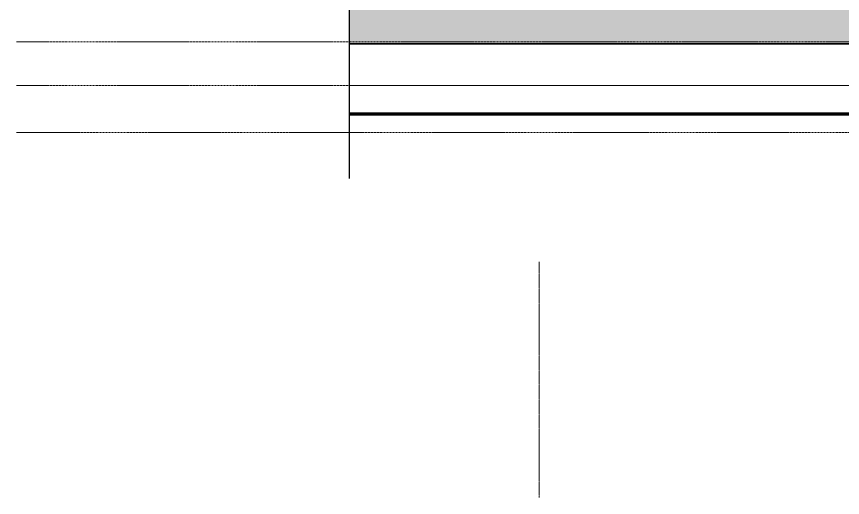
# Model space of a CAD drawing. Header units: centimetres. Extents: x -11896 to 2794, y -437 to 1921.
# Drawn here: x -4028 to -3151, y -437 to 73 of the extents above; entities that cross this region are included whole.
import ezdxf

# ---------------------------------------------------------------- set-up
doc = ezdxf.new("R2010")
doc.units = ezdxf.units.CM
doc.linetypes.add('Centre', pattern=[3.175, 0.635, -0.475, 1.59, -0.475])
doc.linetypes.add('Grid Line', pattern=[2.2225, 1.27, -0.3175, 0.3175, -0.3175])
for name, color, linetype, lineweight in [('A-DETL-GENF', 7, 'Continuous', 9), ('A-DETL-MEDM', 7, 'Continuous', 25), ('A-FLOR', 7, 'Continuous', 9), ('A-FLOR-LEVL', 7, 'Continuous', 9), ('A-FLOR-PATT', 7, 'Continuous', 35), ('C-BLDG-PADS', 7, 'Continuous', 9), ('C-TOPO', 7, 'Continuous', 9), ('S-GRID', 7, 'Continuous', 9)]:
    doc.layers.add(name, color=color, linetype=linetype, lineweight=lineweight)

# ---------------------------------------------------------------- blocks, each defined once
blk = doc.blocks.new('PQ_RVR_EST-01_ZZ_ZZ_MO_T_A_rvt-2-Sección 2-2')
at = {"layer": 'A-FLOR-PATT', "lineweight": 9, "true_color": 0x9a9a9a}
blk.add_hatch(color=253, dxfattribs=at).paths.add_polyline_path([(-115.52, 44), (-115.52, 94), (-5125.17, 94), (-5125.17, 44), (-133.39, 44)])
at = {"layer": 'A-FLOR', "lineweight": 35}
blk.add_line((-5125.17, 44), (-233.39, 44), dxfattribs=at)
blk = doc.blocks.new('M_Break Line - M_Break Line-1964406-Sección 2-2')
at = {"layer": 'A-DETL-MEDM'}
for p, q in [((-5125.17, 592.61), (-5125.17, 1276.27)), ((-5127.71, 586.9), (-5122.63, 590.71)), ((-5122.63, 590.71), (-5125.17, 592.61)), ((-5125.17, 584.99), (-5127.71, 586.9)), ((-5125.17, -98.95), (-5125.17, 584.99))]:
    blk.add_line(p, q, dxfattribs=at)

msp = doc.modelspace()

# ---------------------------------------------------------------- hatches: boundary and pattern name
at = {"layer": 'A-FLOR-PATT', "lineweight": 9, "true_color": 0x9a9a9a}
msp.add_hatch(color=253, dxfattribs=at).paths.add_polyline_path([(1317.265, 44), (1317.265, 94), (-3674.508, 94), (-3674.508, 44), (1261.618, 44)])

# ---------------------------------------------------------------- linework, layer by layer
at = {"layer": 'A-FLOR', "lineweight": 35}
msp.add_line((-3674.508, 44), (1217.265, 44), dxfattribs=at)
at = {"layer": 'A-FLOR-LEVL', "color": 253, "linetype": 'Centre', "true_color": 0xaaaaaa}
for p, q in [((-4027.666, 46.025), (1679.934, 46.025)), ((-4027.666, 0), (1679.934, 0)), ((1679.934, -50), (-4027.666, -50))]:
    msp.add_line(p, q, dxfattribs=at)
at = {"layer": 'C-BLDG-PADS', "color": 253, "lineweight": 18, "true_color": 0xaaaaaa}
for p, q in [((1317.265, 0), (-3674.508, 0)), ((-3674.508, -30.48), (1317.265, -30.48))]:
    msp.add_line(p, q, dxfattribs=at)
at = {"layer": 'C-TOPO', "color": 253, "lineweight": 70, "true_color": 0xaaaaaa}
for p, q in [((-3374.577, -30.496), (-3674.508, -30.496)), ((-2578.186, -30.496), (-3374.577, -30.496))]:
    msp.add_line(p, q, dxfattribs=at)
at = {"layer": 'C-TOPO', "color": 253, "true_color": 0xaaaaaa}
for q in [(-3674.508, -30.496), (-2578.187, -30.496)]:
    msp.add_line((-3374.577, -30.496), q, dxfattribs=at)
at = {"layer": 'S-GRID', "color": 253, "linetype": 'Grid Line', "true_color": 0xaaaaaa}
msp.add_line((-3473.24, -437.332), (-3473.24, -187.332), dxfattribs=at)

# ---------------------------------------------------------------- block references
at = {"lineweight": 5}
msp.add_blockref('PQ_RVR_EST-01_ZZ_ZZ_MO_T_A_rvt-2-Sección 2-2', (1450.659, 0), dxfattribs=at)
at = {"layer": 'A-DETL-GENF'}
msp.add_blockref('M_Break Line - M_Break Line-1964406-Sección 2-2', (1450.659, 0), dxfattribs=at)

doc.saveas('drawing.dxf')
